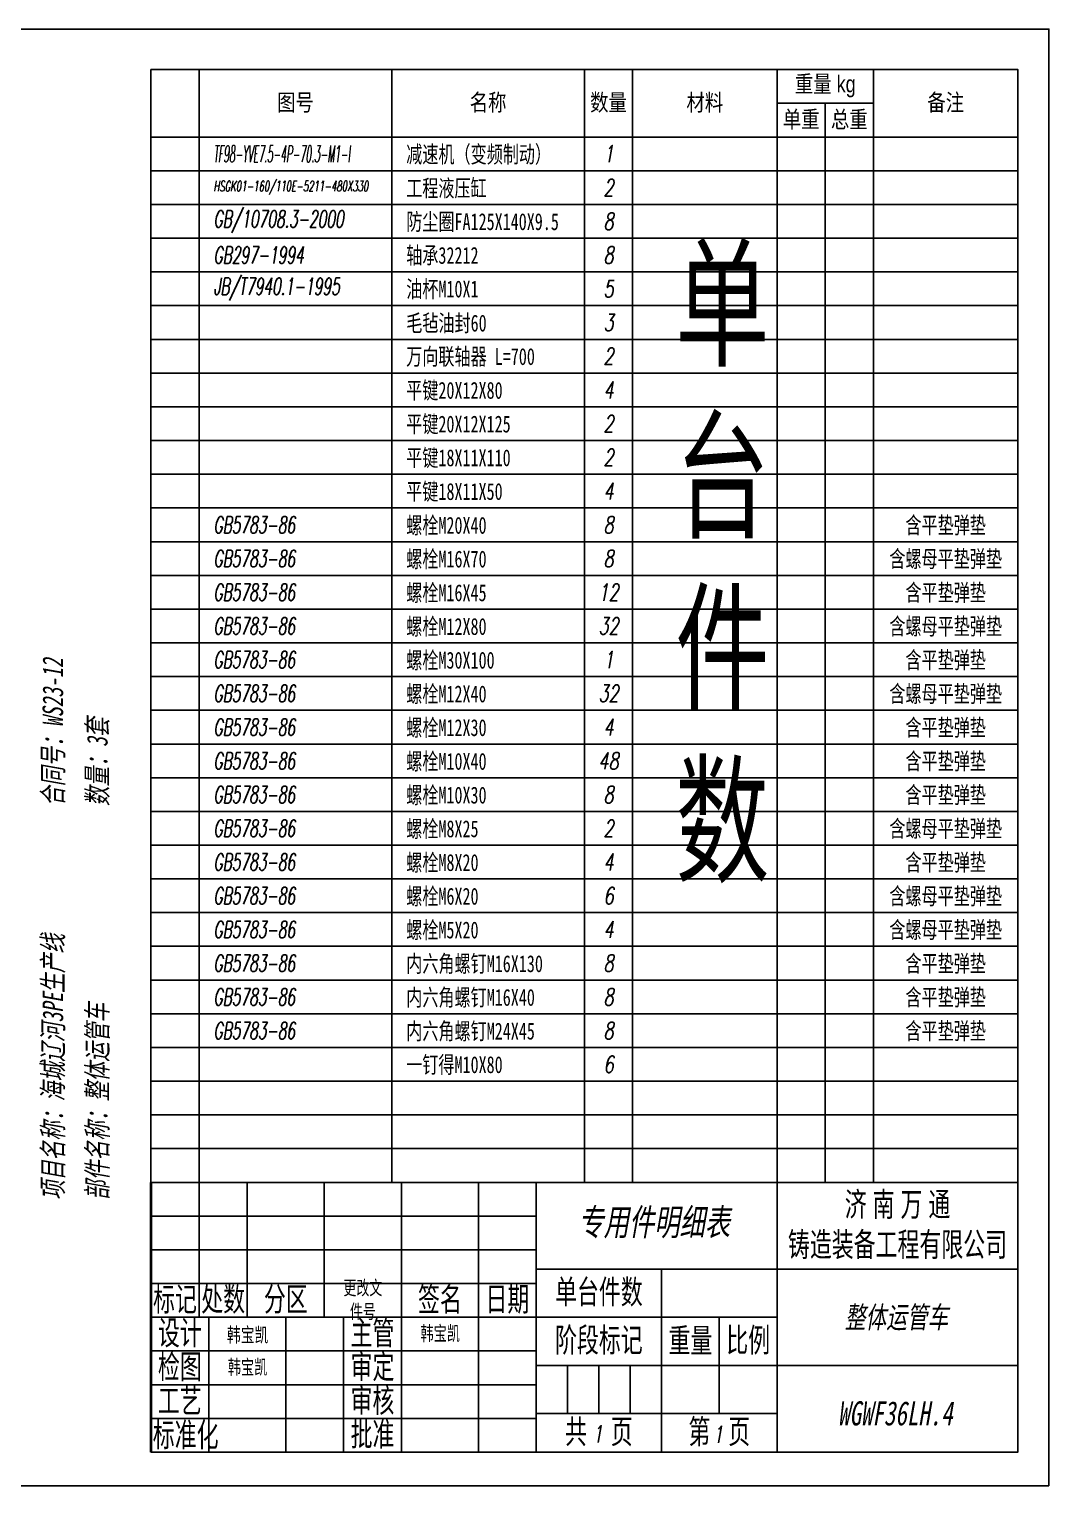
# Model space of a CAD drawing. Header units: millimetres. Extents: x 1029685 to 2160558, y -612394 to -232818.
# Drawn here: x 1044684 to 1047648, y -237051 to -232818 of the extents above; entities that cross this region are included whole.
import ezdxf
from ezdxf.enums import TextEntityAlignment as Align

# ---------------------------------------------------------------- set-up
doc = ezdxf.new("R2010")
doc.units = ezdxf.units.MM
doc.header["$LTSCALE"] = 5
doc.layers.add('$TD_AUDIT_GENERATED_(71C17)', color=7, linetype='Continuous', lineweight=40)
doc.layers.add('$TD_AUDIT_GENERATED_(71C18)', color=4, linetype='Continuous')
doc.layers.add('$TD_AUDIT_GENERATED_(71C19)', color=3, linetype='Continuous')
doc.styles.add('$TD_AUDIT_GENERATED_(68)', font='', dxfattribs={"width": 0.667})
doc.styles.add('$TD_AUDIT_GENERATED_(71C1D)', font='italic.shx', dxfattribs={"width": 0.7})
doc.styles.add('$TD_AUDIT_GENERATED_(71C1E)', font='', dxfattribs={"width": 0.7, "oblique": 10})
doc.styles.add('CHINESE-3', font='', dxfattribs={"width": 0.8})
doc.styles.get('$TD_AUDIT_GENERATED_(68)').set_extended_font_data('FangSong_GB2312')
doc.styles.get('$TD_AUDIT_GENERATED_(71C1E)').set_extended_font_data('SimSun')
doc.styles.get('CHINESE-3').set_extended_font_data('SimSun')

# ---------------------------------------------------------------- blocks, each defined once
blk = doc.blocks.new('44')
at = {"layer": '$TD_AUDIT_GENERATED_(71C18)'}
for p, q in [((658445.7, -179696.7), (662045.7, -179696.7)), ((658445.7, -179696.7), (658445.7, -179976.7)), ((658645.7, -179976.7), (658645.7, -179696.7)), ((659445.7, -179976.7), (659445.7, -179696.7)), ((660245.7, -179976.7), (660245.7, -179696.7)), ((660445.7, -179976.7), (660445.7, -179696.7)), ((661045.7, -179976.7), (661045.7, -179696.7)), ((661445.7, -179976.7), (661445.7, -179696.7)), ((661045.7, -179836.7), (661445.7, -179836.7)), ((661245.7, -179976.7), (661245.7, -179836.7)), ((658445.7, -179976.7), (662045.7, -179976.7))]:
    blk.add_line(p, q, dxfattribs=at)
at = {"layer": '$TD_AUDIT_GENERATED_(71C18)', "char_height": 70, "width": 800, "attachment_point": 5, "style": 'CHINESE-3'}
for s, insert in [('{\\fￋￎￌﾣﾤ|b0|i0|c134|p2;\\M+5D6D8\\M+5C1BF kg}', (661245.7, -179766.7)), ('{\\fￋￎￌﾣﾤ|b0|i0|c134|p2;\\M+5CDBC\\M+5BAC5}', (659045.7, -179836.7)), ('{\\fￋￎￌﾣﾤ|b0|i0|c134|p2;\\M+5C3FB\\M+5B3C6}', (659845.7, -179836.7)), ('{\\fￋￎￌﾣﾤ|b0|i0|c134|p2;\\M+5CAFD\\M+5C1BF}', (660345.7, -179836.7)), ('{\\fￋￎￌﾣﾤ|b0|i0|c134|p2;\\M+5B2C4\\M+5C1CF}', (660745.7, -179836.7)), ('{\\fￋￎￌﾣﾤ|b0|i0|c134|p2;\\M+5B1B8\\M+5D7A2}', (661745.7, -179836.7)), ('{\\fￋￎￌﾣﾤ|b0|i0|c134|p2;\\M+5B5A5\\M+5D6D8}', (661145.7, -179906.7)), ('{\\fￋￎￌﾣﾤ|b0|i0|c134|p2;\\M+5D7DC\\M+5D6D8}', (661345.7, -179906.7))]:
    blk.add_mtext(s, dxfattribs=dict(at, insert=insert))
blk = doc.blocks.new('$TD_AUDIT_GENERATED_(71B81)')
at = {"layer": '$TD_AUDIT_GENERATED_(71C17)'}
blk.add_line((-180, 56), (-180, 0), dxfattribs=at)
at = {"layer": '$TD_AUDIT_GENERATED_(71C18)'}
for p, q in [((0, 56), (-180, 56)), ((-170, 56), (-170, 28)), ((-160, 56), (-160, 28)), ((-144, 56), (-144, 28)), ((-128, 56), (-128, 0)), ((-112, 0), (-112, 56)), ((-100, 56), (-100, 0)), ((-50, 0), (-50, 56)), ((-180, 49), (-100, 49)), ((-180, 42), (-100, 42)), ((-100, 38), (0, 38)), ((-74, 38), (-74, 0)), ((-180, 35), (-100, 35)), ((-180, 28), (-50, 28)), ((-168, 0), (-168, 28)), ((-152, 28), (-152, 0)), ((-140, 0), (-140, 28)), ((-62, 28), (-62, 8)), ((-180, 21), (-100, 21)), ((0, 18), (-100, 18)), ((-93.5, 18), (-93.5, 8)), ((-87, 18), (-87, 8)), ((-80.5, 18), (-80.5, 8)), ((-180, 14), (-100, 14)), ((-180, 7), (-100, 7)), ((-50, 8), (-100, 8)), ((-50, 0), (-50, 9))]:
    blk.add_line(p, q, dxfattribs=at)
at = {"layer": '$TD_AUDIT_GENERATED_(71C18)', "attachment_point": 5, "style": '$TD_AUDIT_GENERATED_(68)'}
for s, insert, char_height, width in [('\\M+5BCC3{\\f\uffbfﾬￌﾣﾤ_GB2312|b0|i0|c134|p49; }\\M+5C4CF{\\f\uffbfﾬￌﾣﾤ_GB2312|b0|i0|c134|p49; }\\M+5CDF2{\\f\uffbfﾬￌﾣﾤ_GB2312|b0|i0|c134|p49; }\\M+5CDA8{\\f\uffbfﾬￌﾣﾤ_GB2312|b0|i0|c134|p49;\\P}\\M+5D6FD\\M+5D4EC\\M+5D7B0\\M+5B1B8\\M+5B9A4\\M+5B3CC\\M+5D3D0\\M+5CFDE\\M+5B9AB\\M+5CBBE', (-25, 47), 5, 50), ('{\\f\uffbfﾬￌﾣﾤ_GB2312|b0|i0|c134|p49;\\M+5B5A5\\M+5CCA8\\M+5BCFE\\M+5CAFD}', (-87, 33), 5, 26), ('{\\f\uffbfﾬￌﾣﾤ_GB2312|b0|i0|c134|p49;\\M+5B1EA\\M+5BCC7}', (-175, 31.5), 5, 10), ('{\\f\uffbfﾬￌﾣﾤ_GB2312|b0|i0|c134|p49;\\M+5B4A6\\M+5CAFD}', (-165, 31.5), 5, 10), ('{\\f\uffbfﾬￌﾣﾤ_GB2312|b0|i0|c134|p49;\\M+5B7D6\\M+5C7F8}', (-152, 31.5), 5, 10), ('{\\fSimSun|b0|i0|c134|p2;\\M+5B8FC\\M+5B8C4\\M+5CEC4\\M+5BCFE\\M+5BAC5}', (-136, 31.5), 2.9493, 10), ('{\\f\uffbfﾬￌﾣﾤ_GB2312|b0|i0|c134|p49;\\M+5C7A9\\M+5C3FB}', (-120, 31.5), 5, 10), ('{\\f\uffbfﾬￌﾣﾤ_GB2312|b0|i0|c134|p49;\\M+5C8D5\\M+5C6DA}', (-106, 31.5), 5, 10), ('{\\f\uffbfﾬￌﾣﾤ_GB2312|b0|i0|c134|p49;\\M+5C9E8\\M+5BCC6}', (-174, 24.5), 5, 10), ('{\\f\uffbfﾬￌﾣﾤ_GB2312|b0|i0|c134|p49;\\M+5D6F7\\M+5B9DC}', (-134, 24.5), 5, 10), ('{\\fSimSun|b0|i0|c134|p2;\\M+5BAAB\\M+5B1A6\\M+5BFAD}', (-119.94, 24.5), 3, 10), ('{\\f\uffbfﾬￌﾣﾤ_GB2312|b0|i0|c134|p49;\\M+5BDD7\\M+5B6CE\\M+5B1EA\\M+5BCC7}', (-87, 23), 5, 26), ('{\\f\uffbfﾬￌﾣﾤ_GB2312|b0|i0|c134|p49;\\M+5D6D8\\M+5C1BF}', (-68, 23), 5, 12), ('{\\f\uffbfﾬￌﾣﾤ_GB2312|b0|i0|c134|p49;\\M+5B1C8\\M+5C0FD}', (-56, 23), 5, 12), ('{\\f\uffbfﾬￌﾣﾤ_GB2312|b0|i0|c134|p49;\\M+5BCEC\\M+5CDBC}', (-174, 17.5), 5, 10), ('{\\fSimSun|b0|i0|c134|p2;\\M+5BAAB\\M+5B1A6\\M+5BFAD}', (-159.94, 17.5), 3, 10), ('{\\f\uffbfﾬￌﾣﾤ_GB2312|b0|i0|c134|p49;\\M+5C9F3\\M+5B6A8}', (-134, 17.5), 5, 10), ('{\\f\uffbfﾬￌﾣﾤ_GB2312|b0|i0|c134|p49;\\M+5B9A4\\M+5D2D5}', (-174, 10.5), 5, 16), ('{\\f\uffbfﾬￌﾣﾤ_GB2312|b0|i0|c134|p49;\\M+5C9F3\\M+5BACB}', (-134, 10.5), 5, 10), ('\\M+5B1EA\\M+5D7BC\\M+5BBAF', (-172.79, 3.35), 5, 16.875), ('{\\f\uffbfﾬￌﾣﾤ_GB2312|b0|i0|c134|p49;\\M+5C5FA\\M+5D7BC}', (-134, 3.5), 5, 10), ('{\\f\uffbfﾬￌﾣﾤ_GB2312|b0|i0|c134|p49;\\M+5B9B2    \\M+5D2B3}', (-87, 4), 5, 26), ('{\\f\uffbfﾬￌﾣﾤ_GB2312|b0|i0|c134|p49;\\M+5B5DA   \\M+5D2B3}', (-62, 4), 5, 24)]:
    blk.add_mtext(s, dxfattribs=dict(at, insert=insert, char_height=char_height, width=width))
at = {"layer": '$TD_AUDIT_GENERATED_(71C18)', "style": '$TD_AUDIT_GENERATED_(68)', "width": 0.667, "flags": 8}
blk.add_attdef('材料', (-93.31, 44.19), '', height=5, dxfattribs=at)
for tag, p in [('Q', (-75.49, 47.76)), ('M', (-62, 32.74)), ('名称', (-25.19, 28)), ('姓名', (-159.93, 24.36)), ('DATA', (-146.06, 24.09)), ('姓名', (-159.93, 17.36)), ('DATA', (-146.06, 17.09)), ('KG', (-68.19, 13.73)), ('Y', (-55.74, 13.18)), ('姓名', (-119.93, 10.36)), ('DATA', (-106.06, 10.09)), ('N', (-25.47, 8.06)), ('姓名', (-119.93, 3.36)), ('Z', (-87.28, 3.77)), ('X', (-62.27, 3.67)), ('DATA', (-106.06, 3.09))]:
    blk.add_attdef(tag, text='', height=5, dxfattribs=at).set_placement(p, align=Align.MIDDLE_CENTER)
blk = doc.blocks.new('$TD_AUDIT_GENERATED_(78FD5)')
for p, q in [((0, 7), (180, 7)), ((0, 0), (0, 7)), ((10, 0), (10, 7)), ((50, 0), (50, 7)), ((90, 0), (90, 7)), ((100, 0), (100, 7)), ((130, 0), (130, 7)), ((140, 0), (140, 7)), ((150, 0), (150, 7)), ((180, 0), (180, 7)), ((0, 0), (180, 0))]:
    blk.add_line(p, q)
at = {"width": 0.7, "flags": 8}
for tag, style, p in [('1', '$TD_AUDIT_GENERATED_(71C1D)', (5, 3.5)), ('4', '$TD_AUDIT_GENERATED_(71C1D)', (95, 3.5)), ('6', '$TD_AUDIT_GENERATED_(71C1D)', (135, 3.5)), ('7', '$TD_AUDIT_GENERATED_(71C1D)', (145, 3.5)), ('8', '$TD_AUDIT_GENERATED_(71C1E)', (165, 3.5))]:
    blk.add_attdef(tag, text='', height=3.5, dxfattribs=dict(at, style=style)).set_placement(p, align=Align.MIDDLE_CENTER)
at = {"color": 141, "flags": 8}
for tag, style, width, p in [('2', '$TD_AUDIT_GENERATED_(71C1D)', 0.6, (13, 3.5)), ('3', '$TD_AUDIT_GENERATED_(71C1E)', 0.7, (53, 3.5)), ('5', '$TD_AUDIT_GENERATED_(71C1D)', 0.7, (103, 3.5))]:
    blk.add_attdef(tag, text='', height=3.5, dxfattribs=dict(at, style=style, width=width)).set_placement(p, align=Align.MIDDLE_LEFT)

msp = doc.modelspace()

# ---------------------------------------------------------------- linework, layer by layer
at = {"layer": '$TD_AUDIT_GENERATED_(71C18)'}
msp.add_line((1045037.8, -233131.4), (1047557.8, -233131.4), dxfattribs=at)
for points in [[(1047647.7, -237051.4), (1044653.9, -237051.4), (1044653.9, -232817.8), (1047647.7, -232817.8)], [(1045037.8, -236953.4), (1047557.8, -236953.4), (1047557.8, -232935.4), (1045037.8, -232935.4), (1045037.8, -236953.4)]]:
    msp.add_lwpolyline(points, close=True, dxfattribs=at)

# ---------------------------------------------------------------- block references
for name, p, xscale, yscale, zscale in [('44', (584125.8, -107147.7), 0.7000000000698492, 0.7000000000698492, 0.7000000000698492), ('$TD_AUDIT_GENERATED_(78FD5)', (1045037.8, -233229.4), 14, 14, 14), ('$TD_AUDIT_GENERATED_(78FD5)', (1045037.8, -233327.4), 14, 14, 14), ('$TD_AUDIT_GENERATED_(78FD5)', (1045037.8, -233425.4), 14, 14, 14), ('$TD_AUDIT_GENERATED_(78FD5)', (1045037.8, -233523.4), 14, 14, 14), ('$TD_AUDIT_GENERATED_(78FD5)', (1045037.8, -233621.4), 14, 14, 14), ('$TD_AUDIT_GENERATED_(78FD5)', (1045037.8, -233719.4), 14, 14, 14), ('$TD_AUDIT_GENERATED_(78FD5)', (1045037.8, -233817.4), 14, 14, 14), ('$TD_AUDIT_GENERATED_(78FD5)', (1045037.8, -233915.4), 14, 14, 14), ('$TD_AUDIT_GENERATED_(78FD5)', (1045037.8, -234013.4), 14, 14, 14), ('$TD_AUDIT_GENERATED_(78FD5)', (1045037.8, -234111.4), 14, 14, 14), ('$TD_AUDIT_GENERATED_(78FD5)', (1045037.8, -234209.4), 14, 14, 14), ('$TD_AUDIT_GENERATED_(78FD5)', (1045037.8, -234307.4), 14, 14, 14), ('$TD_AUDIT_GENERATED_(78FD5)', (1045037.8, -234405.4), 14, 14, 14), ('$TD_AUDIT_GENERATED_(78FD5)', (1045037.8, -234503.4), 14, 14, 14), ('$TD_AUDIT_GENERATED_(78FD5)', (1045037.8, -234601.4), 14, 14, 14), ('$TD_AUDIT_GENERATED_(78FD5)', (1045037.8, -234699.4), 14, 14, 14), ('$TD_AUDIT_GENERATED_(78FD5)', (1045037.8, -234797.4), 14, 14, 14), ('$TD_AUDIT_GENERATED_(78FD5)', (1045037.8, -234895.4), 14, 14, 14), ('$TD_AUDIT_GENERATED_(78FD5)', (1045037.8, -234993.4), 14, 14, 14), ('$TD_AUDIT_GENERATED_(78FD5)', (1045037.8, -235091.4), 14, 14, 14), ('$TD_AUDIT_GENERATED_(78FD5)', (1045037.8, -235189.4), 14, 14, 14), ('$TD_AUDIT_GENERATED_(78FD5)', (1045037.8, -235287.4), 14, 14, 14), ('$TD_AUDIT_GENERATED_(78FD5)', (1045037.8, -235385.4), 14, 14, 14), ('$TD_AUDIT_GENERATED_(78FD5)', (1045037.8, -235483.4), 14, 14, 14), ('$TD_AUDIT_GENERATED_(78FD5)', (1045037.8, -235581.4), 14, 14, 14), ('$TD_AUDIT_GENERATED_(78FD5)', (1045037.8, -235679.4), 14, 14, 14), ('$TD_AUDIT_GENERATED_(78FD5)', (1045037.8, -235777.4), 14, 14, 14), ('$TD_AUDIT_GENERATED_(78FD5)', (1045037.8, -235875.4), 14, 14, 14), ('$TD_AUDIT_GENERATED_(78FD5)', (1045037.8, -235973.4), 14, 14, 14), ('$TD_AUDIT_GENERATED_(78FD5)', (1045037.8, -236071.4), 14, 14, 14), ('$TD_AUDIT_GENERATED_(78FD5)', (1045037.8, -236169.4), 14, 14, 14)]:
    msp.add_blockref(name, p, dxfattribs=dict(at, xscale=xscale, yscale=yscale, zscale=zscale))
ref = msp.add_blockref('$TD_AUDIT_GENERATED_(78FD5)', (1045037.8, -233131.4), dxfattribs=dict(at, xscale=-13.99999999999823, yscale=13.99999999999823, zscale=13.99999999999823, rotation=180))
ref.add_attrib('2', 'TF98-YVE7.5-4P-70.3-M1-I', dxfattribs={"layer": '0', "color": 141, "height": 49, "style": '$TD_AUDIT_GENERATED_(71C1D)', "width": 0.4, "flags": 8}).set_placement((1045219.8, -233180.4), align=Align.MIDDLE_LEFT)
ref.add_attrib('3', '减速机（变频制动）', dxfattribs={"layer": '0', "color": 141, "height": 49, "style": '$TD_AUDIT_GENERATED_(71C1E)', "width": 0.7, "flags": 8}).set_placement((1045779.8, -233181.5), align=Align.MIDDLE_LEFT)
ref.add_attrib('4', '1', dxfattribs={"layer": '0', "height": 49, "style": '$TD_AUDIT_GENERATED_(71C1D)', "width": 0.7, "flags": 8}).set_placement((1046367.8, -233180.4), align=Align.MIDDLE_CENTER)
ref = msp.add_blockref('$TD_AUDIT_GENERATED_(78FD5)', (1045037.8, -233229.4), dxfattribs=dict(at, xscale=-13.99999999999823, yscale=13.99999999999823, zscale=13.99999999999823, rotation=180))
ref.add_attrib('2', 'HSGK01-160/110E-5211-480X330', dxfattribs={"layer": '0', "color": 141, "height": 30, "style": '$TD_AUDIT_GENERATED_(71C1D)', "width": 0.6, "flags": 8}).set_placement((1045219.8, -233274.1), align=Align.MIDDLE_LEFT)
ref.add_attrib('3', '工程液压缸', dxfattribs={"layer": '0', "color": 141, "height": 49, "style": '$TD_AUDIT_GENERATED_(71C1E)', "width": 0.7, "flags": 8}).set_placement((1045779.8, -233280.1), align=Align.MIDDLE_LEFT)
ref.add_attrib('4', '2', dxfattribs={"layer": '0', "height": 49, "style": '$TD_AUDIT_GENERATED_(71C1D)', "width": 0.7, "flags": 8}).set_placement((1046367.8, -233278.4), align=Align.MIDDLE_CENTER)
ref = msp.add_blockref('$TD_AUDIT_GENERATED_(78FD5)', (1045037.8, -233327.4), dxfattribs=dict(at, xscale=-13.99999999999823, yscale=13.99999999999823, zscale=13.99999999999823, rotation=180))
ref.add_attrib('2', 'GB/10708.3-2000', dxfattribs={"layer": '0', "color": 141, "height": 49, "style": '$TD_AUDIT_GENERATED_(71C1D)', "width": 0.6, "flags": 8}).set_placement((1045219.8, -233369.4), align=Align.MIDDLE_LEFT)
ref.add_attrib('3', '防尘圈FA125X140X9.5', dxfattribs={"layer": '0', "color": 141, "height": 49, "style": '$TD_AUDIT_GENERATED_(71C1E)', "width": 0.7, "flags": 8}).set_placement((1045779.8, -233377.3), align=Align.MIDDLE_LEFT)
ref.add_attrib('4', '8', dxfattribs={"layer": '0', "height": 49, "style": '$TD_AUDIT_GENERATED_(71C1D)', "width": 0.7, "flags": 8}).set_placement((1046367.8, -233376.4), align=Align.MIDDLE_CENTER)
ref = msp.add_blockref('$TD_AUDIT_GENERATED_(78FD5)', (1045037.8, -233425.4), dxfattribs=dict(at, xscale=-13.99999999999823, yscale=13.99999999999823, zscale=13.99999999999823, rotation=180))
ref.add_attrib('2', 'GB297-1994', dxfattribs={"layer": '0', "color": 141, "height": 49, "style": '$TD_AUDIT_GENERATED_(71C1D)', "width": 0.6, "flags": 8}).set_placement((1045219.8, -233474.4), align=Align.MIDDLE_LEFT)
ref.add_attrib('3', '轴承32212', dxfattribs={"layer": '0', "color": 141, "height": 49, "style": '$TD_AUDIT_GENERATED_(71C1E)', "width": 0.7, "flags": 8}).set_placement((1045779.8, -233475.3), align=Align.MIDDLE_LEFT)
ref.add_attrib('4', '8', dxfattribs={"layer": '0', "height": 49, "style": '$TD_AUDIT_GENERATED_(71C1D)', "width": 0.7, "flags": 8}).set_placement((1046367.8, -233474.4), align=Align.MIDDLE_CENTER)
ref = msp.add_blockref('$TD_AUDIT_GENERATED_(78FD5)', (1045037.8, -233523.4), dxfattribs=dict(at, xscale=-13.99999999999823, yscale=13.99999999999823, zscale=13.99999999999823, rotation=180))
ref.add_attrib('2', 'JB/T7940.1-1995', dxfattribs={"layer": '0', "color": 141, "height": 49, "style": '$TD_AUDIT_GENERATED_(71C1D)', "width": 0.6, "flags": 8}).set_placement((1045219.8, -233565.4), align=Align.MIDDLE_LEFT)
ref.add_attrib('3', '油杯M10X1', dxfattribs={"layer": '0', "color": 141, "height": 49, "style": '$TD_AUDIT_GENERATED_(71C1E)', "width": 0.7, "flags": 8}).set_placement((1045779.8, -233573), align=Align.MIDDLE_LEFT)
ref.add_attrib('4', '5', dxfattribs={"layer": '0', "height": 49, "style": '$TD_AUDIT_GENERATED_(71C1D)', "width": 0.7, "flags": 8}).set_placement((1046367.8, -233572.4), align=Align.MIDDLE_CENTER)
ref = msp.add_blockref('$TD_AUDIT_GENERATED_(78FD5)', (1045037.8, -233621.4), dxfattribs=dict(at, xscale=-13.99999999999823, yscale=13.99999999999823, zscale=13.99999999999823, rotation=180))
ref.add_attrib('3', '毛毡油封60', dxfattribs={"layer": '0', "color": 141, "height": 49, "style": '$TD_AUDIT_GENERATED_(71C1E)', "width": 0.7, "flags": 8}).set_placement((1045779.8, -233672.1), align=Align.MIDDLE_LEFT)
ref.add_attrib('4', '3', dxfattribs={"layer": '0', "height": 49, "style": '$TD_AUDIT_GENERATED_(71C1D)', "width": 0.7, "flags": 8}).set_placement((1046367.8, -233670.4), align=Align.MIDDLE_CENTER)
ref = msp.add_blockref('$TD_AUDIT_GENERATED_(78FD5)', (1045037.8, -233719.4), dxfattribs=dict(at, xscale=-13.99999999999823, yscale=13.99999999999823, zscale=13.99999999999823, rotation=180))
ref.add_attrib('3', '万向联轴器 L=700', dxfattribs={"layer": '0', "color": 141, "height": 49, "style": '$TD_AUDIT_GENERATED_(71C1E)', "width": 0.7, "flags": 8}).set_placement((1045779.8, -233769.3), align=Align.MIDDLE_LEFT)
ref.add_attrib('4', '2', dxfattribs={"layer": '0', "height": 49, "style": '$TD_AUDIT_GENERATED_(71C1D)', "width": 0.7, "flags": 8}).set_placement((1046367.8, -233768.4), align=Align.MIDDLE_CENTER)
ref = msp.add_blockref('$TD_AUDIT_GENERATED_(78FD5)', (1045037.8, -233817.4), dxfattribs=dict(at, xscale=-13.99999999999823, yscale=13.99999999999823, zscale=13.99999999999823, rotation=180))
ref.add_attrib('3', '平键20X12X80', dxfattribs={"layer": '0', "color": 141, "height": 49, "style": '$TD_AUDIT_GENERATED_(71C1E)', "width": 0.7, "flags": 8}).set_placement((1045779.8, -233867.5), align=Align.MIDDLE_LEFT)
ref.add_attrib('4', '4', dxfattribs={"layer": '0', "height": 49, "style": '$TD_AUDIT_GENERATED_(71C1D)', "width": 0.7, "flags": 8}).set_placement((1046367.8, -233866.4), align=Align.MIDDLE_CENTER)
ref = msp.add_blockref('$TD_AUDIT_GENERATED_(78FD5)', (1045037.8, -233915.4), dxfattribs=dict(at, xscale=-13.99999999999823, yscale=13.99999999999823, zscale=13.99999999999823, rotation=180))
ref.add_attrib('3', '平键20X12X125', dxfattribs={"layer": '0', "color": 141, "height": 49, "style": '$TD_AUDIT_GENERATED_(71C1E)', "width": 0.7, "flags": 8}).set_placement((1045779.8, -233965.5), align=Align.MIDDLE_LEFT)
ref.add_attrib('4', '2', dxfattribs={"layer": '0', "height": 49, "style": '$TD_AUDIT_GENERATED_(71C1D)', "width": 0.7, "flags": 8}).set_placement((1046367.8, -233964.4), align=Align.MIDDLE_CENTER)
ref = msp.add_blockref('$TD_AUDIT_GENERATED_(78FD5)', (1045037.8, -234013.4), dxfattribs=dict(at, xscale=-13.99999999999823, yscale=13.99999999999823, zscale=13.99999999999823, rotation=180))
ref.add_attrib('3', '平键18X11X110', dxfattribs={"layer": '0', "color": 141, "height": 49, "style": '$TD_AUDIT_GENERATED_(71C1E)', "width": 0.7, "flags": 8}).set_placement((1045779.8, -234063.5), align=Align.MIDDLE_LEFT)
ref.add_attrib('4', '2', dxfattribs={"layer": '0', "height": 49, "style": '$TD_AUDIT_GENERATED_(71C1D)', "width": 0.7, "flags": 8}).set_placement((1046367.8, -234062.4), align=Align.MIDDLE_CENTER)
ref = msp.add_blockref('$TD_AUDIT_GENERATED_(78FD5)', (1045037.8, -234111.4), dxfattribs=dict(at, xscale=-13.99999999999823, yscale=13.99999999999823, zscale=13.99999999999823, rotation=180))
ref.add_attrib('3', '平键18X11X50', dxfattribs={"layer": '0', "color": 141, "height": 49, "style": '$TD_AUDIT_GENERATED_(71C1E)', "width": 0.7, "flags": 8}).set_placement((1045779.8, -234161.5), align=Align.MIDDLE_LEFT)
ref.add_attrib('4', '4', dxfattribs={"layer": '0', "height": 49, "style": '$TD_AUDIT_GENERATED_(71C1D)', "width": 0.7, "flags": 8}).set_placement((1046367.8, -234160.4), align=Align.MIDDLE_CENTER)
ref = msp.add_blockref('$TD_AUDIT_GENERATED_(78FD5)', (1045037.8, -234209.4), dxfattribs=dict(at, xscale=-13.99999999999823, yscale=13.99999999999823, zscale=13.99999999999823, rotation=180))
ref.add_attrib('2', 'GB5783-86', dxfattribs={"layer": '0', "color": 141, "height": 49, "style": '$TD_AUDIT_GENERATED_(71C1D)', "width": 0.6, "flags": 8}).set_placement((1045219.8, -234258.4), align=Align.MIDDLE_LEFT)
ref.add_attrib('3', '螺栓M20X40', dxfattribs={"layer": '0', "color": 141, "height": 49, "style": '$TD_AUDIT_GENERATED_(71C1E)', "width": 0.7, "flags": 8}).set_placement((1045779.8, -234259.8), align=Align.MIDDLE_LEFT)
ref.add_attrib('4', '8', dxfattribs={"layer": '0', "height": 49, "style": '$TD_AUDIT_GENERATED_(71C1D)', "width": 0.7, "flags": 8}).set_placement((1046367.8, -234258.4), align=Align.MIDDLE_CENTER)
ref.add_attrib('8', '含平垫弹垫', dxfattribs={"layer": '0', "height": 49, "style": '$TD_AUDIT_GENERATED_(71C1E)', "width": 0.7, "flags": 8}).set_placement((1047347.8, -234259.3), align=Align.MIDDLE_CENTER)
ref = msp.add_blockref('$TD_AUDIT_GENERATED_(78FD5)', (1045037.8, -234307.4), dxfattribs=dict(at, xscale=-13.99999999999823, yscale=13.99999999999823, zscale=13.99999999999823, rotation=180))
ref.add_attrib('2', 'GB5783-86', dxfattribs={"layer": '0', "color": 141, "height": 49, "style": '$TD_AUDIT_GENERATED_(71C1D)', "width": 0.6, "flags": 8}).set_placement((1045219.8, -234356.4), align=Align.MIDDLE_LEFT)
ref.add_attrib('3', '螺栓M16X70', dxfattribs={"layer": '0', "color": 141, "height": 49, "style": '$TD_AUDIT_GENERATED_(71C1E)', "width": 0.7, "flags": 8}).set_placement((1045779.8, -234357.8), align=Align.MIDDLE_LEFT)
ref.add_attrib('4', '8', dxfattribs={"layer": '0', "height": 49, "style": '$TD_AUDIT_GENERATED_(71C1D)', "width": 0.7, "flags": 8}).set_placement((1046367.8, -234356.4), align=Align.MIDDLE_CENTER)
ref.add_attrib('8', '含螺母平垫弹垫', dxfattribs={"layer": '0', "height": 49, "style": '$TD_AUDIT_GENERATED_(71C1E)', "width": 0.7, "flags": 8}).set_placement((1047347.8, -234357.3), align=Align.MIDDLE_CENTER)
ref = msp.add_blockref('$TD_AUDIT_GENERATED_(78FD5)', (1045037.8, -234405.4), dxfattribs=dict(at, xscale=-13.99999999999823, yscale=13.99999999999823, zscale=13.99999999999823, rotation=180))
ref.add_attrib('2', 'GB5783-86', dxfattribs={"layer": '0', "color": 141, "height": 49, "style": '$TD_AUDIT_GENERATED_(71C1D)', "width": 0.6, "flags": 8}).set_placement((1045219.8, -234454.4), align=Align.MIDDLE_LEFT)
ref.add_attrib('3', '螺栓M16X45', dxfattribs={"layer": '0', "color": 141, "height": 49, "style": '$TD_AUDIT_GENERATED_(71C1E)', "width": 0.7, "flags": 8}).set_placement((1045779.8, -234455.8), align=Align.MIDDLE_LEFT)
ref.add_attrib('4', '12', dxfattribs={"layer": '0', "height": 49, "style": '$TD_AUDIT_GENERATED_(71C1D)', "width": 0.7, "flags": 8}).set_placement((1046367.8, -234454.4), align=Align.MIDDLE_CENTER)
ref.add_attrib('8', '含平垫弹垫', dxfattribs={"layer": '0', "height": 49, "style": '$TD_AUDIT_GENERATED_(71C1E)', "width": 0.7, "flags": 8}).set_placement((1047347.8, -234455.3), align=Align.MIDDLE_CENTER)
ref = msp.add_blockref('$TD_AUDIT_GENERATED_(78FD5)', (1045037.8, -234503.4), dxfattribs=dict(at, xscale=-13.99999999999823, yscale=13.99999999999823, zscale=13.99999999999823, rotation=180))
ref.add_attrib('2', 'GB5783-86', dxfattribs={"layer": '0', "color": 141, "height": 49, "style": '$TD_AUDIT_GENERATED_(71C1D)', "width": 0.6, "flags": 8}).set_placement((1045219.8, -234552.4), align=Align.MIDDLE_LEFT)
ref.add_attrib('3', '螺栓M12X80', dxfattribs={"layer": '0', "color": 141, "height": 49, "style": '$TD_AUDIT_GENERATED_(71C1E)', "width": 0.7, "flags": 8}).set_placement((1045779.8, -234553.8), align=Align.MIDDLE_LEFT)
ref.add_attrib('4', '32', dxfattribs={"layer": '0', "height": 49, "style": '$TD_AUDIT_GENERATED_(71C1D)', "width": 0.7, "flags": 8}).set_placement((1046367.8, -234552.4), align=Align.MIDDLE_CENTER)
ref.add_attrib('8', '含螺母平垫弹垫', dxfattribs={"layer": '0', "height": 49, "style": '$TD_AUDIT_GENERATED_(71C1E)', "width": 0.7, "flags": 8}).set_placement((1047347.8, -234553.3), align=Align.MIDDLE_CENTER)
ref = msp.add_blockref('$TD_AUDIT_GENERATED_(78FD5)', (1045037.8, -234601.4), dxfattribs=dict(at, xscale=-13.99999999999823, yscale=13.99999999999823, zscale=13.99999999999823, rotation=180))
ref.add_attrib('2', 'GB5783-86', dxfattribs={"layer": '0', "color": 141, "height": 49, "style": '$TD_AUDIT_GENERATED_(71C1D)', "width": 0.6, "flags": 8}).set_placement((1045219.8, -234650.4), align=Align.MIDDLE_LEFT)
ref.add_attrib('3', '螺栓M30X100', dxfattribs={"layer": '0', "color": 141, "height": 49, "style": '$TD_AUDIT_GENERATED_(71C1E)', "width": 0.7, "flags": 8}).set_placement((1045779.8, -234651.8), align=Align.MIDDLE_LEFT)
ref.add_attrib('4', '1', dxfattribs={"layer": '0', "height": 49, "style": '$TD_AUDIT_GENERATED_(71C1D)', "width": 0.7, "flags": 8}).set_placement((1046367.8, -234650.4), align=Align.MIDDLE_CENTER)
ref.add_attrib('8', '含平垫弹垫', dxfattribs={"layer": '0', "height": 49, "style": '$TD_AUDIT_GENERATED_(71C1E)', "width": 0.7, "flags": 8}).set_placement((1047347.8, -234651.3), align=Align.MIDDLE_CENTER)
ref = msp.add_blockref('$TD_AUDIT_GENERATED_(78FD5)', (1045037.8, -234699.4), dxfattribs=dict(at, xscale=-13.99999999999823, yscale=13.99999999999823, zscale=13.99999999999823, rotation=180))
ref.add_attrib('2', 'GB5783-86', dxfattribs={"layer": '0', "color": 141, "height": 49, "style": '$TD_AUDIT_GENERATED_(71C1D)', "width": 0.6, "flags": 8}).set_placement((1045219.8, -234748.4), align=Align.MIDDLE_LEFT)
ref.add_attrib('3', '螺栓M12X40', dxfattribs={"layer": '0', "color": 141, "height": 49, "style": '$TD_AUDIT_GENERATED_(71C1E)', "width": 0.7, "flags": 8}).set_placement((1045779.8, -234749.8), align=Align.MIDDLE_LEFT)
ref.add_attrib('4', '32', dxfattribs={"layer": '0', "height": 49, "style": '$TD_AUDIT_GENERATED_(71C1D)', "width": 0.7, "flags": 8}).set_placement((1046367.8, -234748.4), align=Align.MIDDLE_CENTER)
ref.add_attrib('8', '含螺母平垫弹垫', dxfattribs={"layer": '0', "height": 49, "style": '$TD_AUDIT_GENERATED_(71C1E)', "width": 0.7, "flags": 8}).set_placement((1047347.8, -234749.3), align=Align.MIDDLE_CENTER)
ref = msp.add_blockref('$TD_AUDIT_GENERATED_(78FD5)', (1045037.8, -234797.4), dxfattribs=dict(at, xscale=-13.99999999999823, yscale=13.99999999999823, zscale=13.99999999999823, rotation=180))
ref.add_attrib('2', 'GB5783-86', dxfattribs={"layer": '0', "color": 141, "height": 49, "style": '$TD_AUDIT_GENERATED_(71C1D)', "width": 0.6, "flags": 8}).set_placement((1045219.8, -234846.4), align=Align.MIDDLE_LEFT)
ref.add_attrib('3', '螺栓M12X30', dxfattribs={"layer": '0', "color": 141, "height": 49, "style": '$TD_AUDIT_GENERATED_(71C1E)', "width": 0.7, "flags": 8}).set_placement((1045779.8, -234847.8), align=Align.MIDDLE_LEFT)
ref.add_attrib('4', '4', dxfattribs={"layer": '0', "height": 49, "style": '$TD_AUDIT_GENERATED_(71C1D)', "width": 0.7, "flags": 8}).set_placement((1046367.8, -234846.4), align=Align.MIDDLE_CENTER)
ref.add_attrib('8', '含平垫弹垫', dxfattribs={"layer": '0', "height": 49, "style": '$TD_AUDIT_GENERATED_(71C1E)', "width": 0.7, "flags": 8}).set_placement((1047347.8, -234847.3), align=Align.MIDDLE_CENTER)
ref = msp.add_blockref('$TD_AUDIT_GENERATED_(78FD5)', (1045037.8, -234895.4), dxfattribs=dict(at, xscale=-13.99999999999823, yscale=13.99999999999823, zscale=13.99999999999823, rotation=180))
ref.add_attrib('2', 'GB5783-86', dxfattribs={"layer": '0', "color": 141, "height": 49, "style": '$TD_AUDIT_GENERATED_(71C1D)', "width": 0.6, "flags": 8}).set_placement((1045219.8, -234944.4), align=Align.MIDDLE_LEFT)
ref.add_attrib('3', '螺栓M10X40', dxfattribs={"layer": '0', "color": 141, "height": 49, "style": '$TD_AUDIT_GENERATED_(71C1E)', "width": 0.7, "flags": 8}).set_placement((1045779.8, -234945.8), align=Align.MIDDLE_LEFT)
ref.add_attrib('4', '48', dxfattribs={"layer": '0', "height": 49, "style": '$TD_AUDIT_GENERATED_(71C1D)', "width": 0.7, "flags": 8}).set_placement((1046367.8, -234944.4), align=Align.MIDDLE_CENTER)
ref.add_attrib('8', '含平垫弹垫', dxfattribs={"layer": '0', "height": 49, "style": '$TD_AUDIT_GENERATED_(71C1E)', "width": 0.7, "flags": 8}).set_placement((1047347.8, -234945.3), align=Align.MIDDLE_CENTER)
ref = msp.add_blockref('$TD_AUDIT_GENERATED_(78FD5)', (1045037.8, -234993.4), dxfattribs=dict(at, xscale=-13.99999999999823, yscale=13.99999999999823, zscale=13.99999999999823, rotation=180))
ref.add_attrib('2', 'GB5783-86', dxfattribs={"layer": '0', "color": 141, "height": 49, "style": '$TD_AUDIT_GENERATED_(71C1D)', "width": 0.6, "flags": 8}).set_placement((1045219.8, -235042.4), align=Align.MIDDLE_LEFT)
ref.add_attrib('3', '螺栓M10X30', dxfattribs={"layer": '0', "color": 141, "height": 49, "style": '$TD_AUDIT_GENERATED_(71C1E)', "width": 0.7, "flags": 8}).set_placement((1045779.8, -235043.8), align=Align.MIDDLE_LEFT)
ref.add_attrib('4', '8', dxfattribs={"layer": '0', "height": 49, "style": '$TD_AUDIT_GENERATED_(71C1D)', "width": 0.7, "flags": 8}).set_placement((1046367.8, -235042.4), align=Align.MIDDLE_CENTER)
ref.add_attrib('8', '含平垫弹垫', dxfattribs={"layer": '0', "height": 49, "style": '$TD_AUDIT_GENERATED_(71C1E)', "width": 0.7, "flags": 8}).set_placement((1047347.8, -235043.3), align=Align.MIDDLE_CENTER)
ref = msp.add_blockref('$TD_AUDIT_GENERATED_(78FD5)', (1045037.8, -235091.4), dxfattribs=dict(at, xscale=-13.99999999999823, yscale=13.99999999999823, zscale=13.99999999999823, rotation=180))
ref.add_attrib('2', 'GB5783-86', dxfattribs={"layer": '0', "color": 141, "height": 49, "style": '$TD_AUDIT_GENERATED_(71C1D)', "width": 0.6, "flags": 8}).set_placement((1045219.8, -235140.4), align=Align.MIDDLE_LEFT)
ref.add_attrib('3', '螺栓M8X25', dxfattribs={"layer": '0', "color": 141, "height": 49, "style": '$TD_AUDIT_GENERATED_(71C1E)', "width": 0.7, "flags": 8}).set_placement((1045779.8, -235141.8), align=Align.MIDDLE_LEFT)
ref.add_attrib('4', '2', dxfattribs={"layer": '0', "height": 49, "style": '$TD_AUDIT_GENERATED_(71C1D)', "width": 0.7, "flags": 8}).set_placement((1046367.8, -235140.4), align=Align.MIDDLE_CENTER)
ref.add_attrib('8', '含螺母平垫弹垫', dxfattribs={"layer": '0', "height": 49, "style": '$TD_AUDIT_GENERATED_(71C1E)', "width": 0.7, "flags": 8}).set_placement((1047347.8, -235141.3), align=Align.MIDDLE_CENTER)
ref = msp.add_blockref('$TD_AUDIT_GENERATED_(78FD5)', (1045037.8, -235189.4), dxfattribs=dict(at, xscale=-13.99999999999823, yscale=13.99999999999823, zscale=13.99999999999823, rotation=180))
ref.add_attrib('2', 'GB5783-86', dxfattribs={"layer": '0', "color": 141, "height": 49, "style": '$TD_AUDIT_GENERATED_(71C1D)', "width": 0.6, "flags": 8}).set_placement((1045219.8, -235238.4), align=Align.MIDDLE_LEFT)
ref.add_attrib('3', '螺栓M8X20', dxfattribs={"layer": '0', "color": 141, "height": 49, "style": '$TD_AUDIT_GENERATED_(71C1E)', "width": 0.7, "flags": 8}).set_placement((1045779.8, -235239.8), align=Align.MIDDLE_LEFT)
ref.add_attrib('4', '4', dxfattribs={"layer": '0', "height": 49, "style": '$TD_AUDIT_GENERATED_(71C1D)', "width": 0.7, "flags": 8}).set_placement((1046367.8, -235238.4), align=Align.MIDDLE_CENTER)
ref.add_attrib('8', '含平垫弹垫', dxfattribs={"layer": '0', "height": 49, "style": '$TD_AUDIT_GENERATED_(71C1E)', "width": 0.7, "flags": 8}).set_placement((1047347.8, -235239.3), align=Align.MIDDLE_CENTER)
ref = msp.add_blockref('$TD_AUDIT_GENERATED_(78FD5)', (1045037.8, -235287.4), dxfattribs=dict(at, xscale=-13.99999999999823, yscale=13.99999999999823, zscale=13.99999999999823, rotation=180))
ref.add_attrib('2', 'GB5783-86', dxfattribs={"layer": '0', "color": 141, "height": 49, "style": '$TD_AUDIT_GENERATED_(71C1D)', "width": 0.6, "flags": 8}).set_placement((1045219.8, -235336.4), align=Align.MIDDLE_LEFT)
ref.add_attrib('3', '螺栓M6X20', dxfattribs={"layer": '0', "color": 141, "height": 49, "style": '$TD_AUDIT_GENERATED_(71C1E)', "width": 0.7, "flags": 8}).set_placement((1045779.8, -235337.8), align=Align.MIDDLE_LEFT)
ref.add_attrib('4', '6', dxfattribs={"layer": '0', "height": 49, "style": '$TD_AUDIT_GENERATED_(71C1D)', "width": 0.7, "flags": 8}).set_placement((1046367.8, -235336.4), align=Align.MIDDLE_CENTER)
ref.add_attrib('8', '含螺母平垫弹垫', dxfattribs={"layer": '0', "height": 49, "style": '$TD_AUDIT_GENERATED_(71C1E)', "width": 0.7, "flags": 8}).set_placement((1047347.8, -235337.3), align=Align.MIDDLE_CENTER)
ref = msp.add_blockref('$TD_AUDIT_GENERATED_(78FD5)', (1045037.8, -235385.4), dxfattribs=dict(at, xscale=-13.99999999999823, yscale=13.99999999999823, zscale=13.99999999999823, rotation=180))
ref.add_attrib('2', 'GB5783-86', dxfattribs={"layer": '0', "color": 141, "height": 49, "style": '$TD_AUDIT_GENERATED_(71C1D)', "width": 0.6, "flags": 8}).set_placement((1045219.8, -235434.4), align=Align.MIDDLE_LEFT)
ref.add_attrib('3', '螺栓M5X20', dxfattribs={"layer": '0', "color": 141, "height": 49, "style": '$TD_AUDIT_GENERATED_(71C1E)', "width": 0.7, "flags": 8}).set_placement((1045779.8, -235435.8), align=Align.MIDDLE_LEFT)
ref.add_attrib('4', '4', dxfattribs={"layer": '0', "height": 49, "style": '$TD_AUDIT_GENERATED_(71C1D)', "width": 0.7, "flags": 8}).set_placement((1046367.8, -235434.4), align=Align.MIDDLE_CENTER)
ref.add_attrib('8', '含螺母平垫弹垫', dxfattribs={"layer": '0', "height": 49, "style": '$TD_AUDIT_GENERATED_(71C1E)', "width": 0.7, "flags": 8}).set_placement((1047347.8, -235435.3), align=Align.MIDDLE_CENTER)
ref = msp.add_blockref('$TD_AUDIT_GENERATED_(78FD5)', (1045037.8, -235483.4), dxfattribs=dict(at, xscale=-13.99999999999823, yscale=13.99999999999823, zscale=13.99999999999823, rotation=180))
ref.add_attrib('2', 'GB5783-86', dxfattribs={"layer": '0', "color": 141, "height": 49, "style": '$TD_AUDIT_GENERATED_(71C1D)', "width": 0.6, "flags": 8}).set_placement((1045219.8, -235532.4), align=Align.MIDDLE_LEFT)
ref.add_attrib('3', '内六角螺钉M16X130', dxfattribs={"layer": '0', "color": 141, "height": 49, "style": '$TD_AUDIT_GENERATED_(71C1E)', "width": 0.7, "flags": 8}).set_placement((1045779.8, -235533.8), align=Align.MIDDLE_LEFT)
ref.add_attrib('4', '8', dxfattribs={"layer": '0', "height": 49, "style": '$TD_AUDIT_GENERATED_(71C1D)', "width": 0.7, "flags": 8}).set_placement((1046367.8, -235532.4), align=Align.MIDDLE_CENTER)
ref.add_attrib('8', '含平垫弹垫', dxfattribs={"layer": '0', "height": 49, "style": '$TD_AUDIT_GENERATED_(71C1E)', "width": 0.7, "flags": 8}).set_placement((1047347.8, -235533.3), align=Align.MIDDLE_CENTER)
ref = msp.add_blockref('$TD_AUDIT_GENERATED_(78FD5)', (1045037.8, -235581.4), dxfattribs=dict(at, xscale=-13.99999999999823, yscale=13.99999999999823, zscale=13.99999999999823, rotation=180))
ref.add_attrib('2', 'GB5783-86', dxfattribs={"layer": '0', "color": 141, "height": 49, "style": '$TD_AUDIT_GENERATED_(71C1D)', "width": 0.6, "flags": 8}).set_placement((1045219.8, -235630.4), align=Align.MIDDLE_LEFT)
ref.add_attrib('3', '内六角螺钉M16X40', dxfattribs={"layer": '0', "color": 141, "height": 49, "style": '$TD_AUDIT_GENERATED_(71C1E)', "width": 0.7, "flags": 8}).set_placement((1045779.8, -235631.8), align=Align.MIDDLE_LEFT)
ref.add_attrib('4', '8', dxfattribs={"layer": '0', "height": 49, "style": '$TD_AUDIT_GENERATED_(71C1D)', "width": 0.7, "flags": 8}).set_placement((1046367.8, -235630.4), align=Align.MIDDLE_CENTER)
ref.add_attrib('8', '含平垫弹垫', dxfattribs={"layer": '0', "height": 49, "style": '$TD_AUDIT_GENERATED_(71C1E)', "width": 0.7, "flags": 8}).set_placement((1047347.8, -235631.3), align=Align.MIDDLE_CENTER)
ref = msp.add_blockref('$TD_AUDIT_GENERATED_(78FD5)', (1045037.8, -235679.4), dxfattribs=dict(at, xscale=-13.99999999999823, yscale=13.99999999999823, zscale=13.99999999999823, rotation=180))
ref.add_attrib('2', 'GB5783-86', dxfattribs={"layer": '0', "color": 141, "height": 49, "style": '$TD_AUDIT_GENERATED_(71C1D)', "width": 0.6, "flags": 8}).set_placement((1045219.8, -235728.4), align=Align.MIDDLE_LEFT)
ref.add_attrib('3', '内六角螺钉M24X45', dxfattribs={"layer": '0', "color": 141, "height": 49, "style": '$TD_AUDIT_GENERATED_(71C1E)', "width": 0.7, "flags": 8}).set_placement((1045779.8, -235729.8), align=Align.MIDDLE_LEFT)
ref.add_attrib('4', '8', dxfattribs={"layer": '0', "height": 49, "style": '$TD_AUDIT_GENERATED_(71C1D)', "width": 0.7, "flags": 8}).set_placement((1046367.8, -235728.4), align=Align.MIDDLE_CENTER)
ref.add_attrib('8', '含平垫弹垫', dxfattribs={"layer": '0', "height": 49, "style": '$TD_AUDIT_GENERATED_(71C1E)', "width": 0.7, "flags": 8}).set_placement((1047347.8, -235729.3), align=Align.MIDDLE_CENTER)
ref = msp.add_blockref('$TD_AUDIT_GENERATED_(78FD5)', (1045037.8, -235777.4), dxfattribs=dict(at, xscale=-13.99999999999823, yscale=13.99999999999823, zscale=13.99999999999823, rotation=180))
ref.add_attrib('3', '一钉得M10X80', dxfattribs={"layer": '0', "color": 141, "height": 49, "style": '$TD_AUDIT_GENERATED_(71C1E)', "width": 0.7, "flags": 8}).set_placement((1045779.8, -235827.3), align=Align.MIDDLE_LEFT)
ref.add_attrib('4', '6', dxfattribs={"layer": '0', "height": 49, "style": '$TD_AUDIT_GENERATED_(71C1D)', "width": 0.7, "flags": 8}).set_placement((1046367.8, -235826.4), align=Align.MIDDLE_CENTER)
at = {"layer": '$TD_AUDIT_GENERATED_(71C19)'}
ref = msp.add_blockref('$TD_AUDIT_GENERATED_(71B81)', (1047557.8, -236953.4), dxfattribs=dict(at, xscale=14, yscale=14, zscale=14))
ref.add_attrib('名称', '整体运管车', dxfattribs={"layer": '$TD_AUDIT_GENERATED_(71C18)', "height": 63, "style": '$TD_AUDIT_GENERATED_(71C1E)', "oblique": 10, "width": 0.7, "flags": 8}).set_placement((1047205.1, -236561.4), align=Align.MIDDLE_CENTER)
ref.add_attrib('N', 'WGWF36LH.4', dxfattribs={"layer": '$TD_AUDIT_GENERATED_(71C18)', "height": 70, "style": '$TD_AUDIT_GENERATED_(71C1E)', "oblique": 10, "width": 0.7, "flags": 8}).set_placement((1047201.2, -236840.6), align=Align.MIDDLE_CENTER)
ref.add_attrib('Q', '专用件明细表', dxfattribs={"layer": '$TD_AUDIT_GENERATED_(71C18)', "height": 77, "style": '$TD_AUDIT_GENERATED_(71C1E)', "oblique": 10, "width": 0.7, "flags": 8}).set_placement((1046500.9, -236284.8), align=Align.MIDDLE_CENTER)
ref.add_attrib('Z', '1', dxfattribs={"layer": '$TD_AUDIT_GENERATED_(71C18)', "height": 49, "style": '$TD_AUDIT_GENERATED_(71C1D)', "width": 0.7, "flags": 8}).set_placement((1046335.9, -236900.7), align=Align.MIDDLE_CENTER)
ref.add_attrib('X', '1', dxfattribs={"layer": '$TD_AUDIT_GENERATED_(71C18)', "height": 49, "style": '$TD_AUDIT_GENERATED_(71C1D)', "width": 0.7, "flags": 8}).set_placement((1046686, -236902), align=Align.MIDDLE_CENTER)
ref.add_attrib('姓名', '韩宝凯', dxfattribs={"layer": '$TD_AUDIT_GENERATED_(71C18)', "height": 42, "style": '$TD_AUDIT_GENERATED_(71C1E)', "oblique": 0.1745, "width": 0.7, "flags": 8}).set_placement((1045318.8, -236612.4), align=Align.MIDDLE_CENTER)

# ---------------------------------------------------------------- texts
at = {"layer": '$TD_AUDIT_GENERATED_(71C19)', "insert": (1046562.2, -233466.3), "char_height": 300, "width": 788.925, "attachment_point": 1, "style": '$TD_AUDIT_GENERATED_(68)'}
msp.add_mtext('{\\fSimSun|b0|i0|c134|p2;\\M+5B5A5\\P\\M+5CCA8\\P\\M+5BCFE\\P\\M+5CAFD}', dxfattribs=at)
at = {"layer": '$TD_AUDIT_GENERATED_(71C19)', "insert": (1044722.7, -236220.2), "char_height": 89.0389, "width": 3739.89, "attachment_point": 1, "rotation": 90, "style": '$TD_AUDIT_GENERATED_(71C1E)'}
msp.add_mtext('{\\H0.6739x;\\M+5CFEE\\M+5C4BF\\M+5C3FB\\M+5B3C6\\M+5A3BA\\M+5BAA3\\M+5B3C7\\M+5C1C9\\M+5BAD33PE\\M+5C9FA\\M+5B2FA\\M+5CFDF             \\M+5BACF\\M+5CDAC\\M+5BAC5\\M+5A3BAWS23-12\\P\\M+5B2BF\\M+5BCFE\\M+5C3FB\\M+5B3C6\\M+5A3BA\\M+5D5FB\\M+5CCE5\\M+5D4CB\\M+5B9DC\\M+5B3B5                    \\M+5CAFD\\M+5C1BF\\M+5A3BA3\\M+5CCD7    }\\M+5A1A1\\M+5A1A1\\M+5A1A1', dxfattribs=at)

doc.saveas('drawing.dxf')
